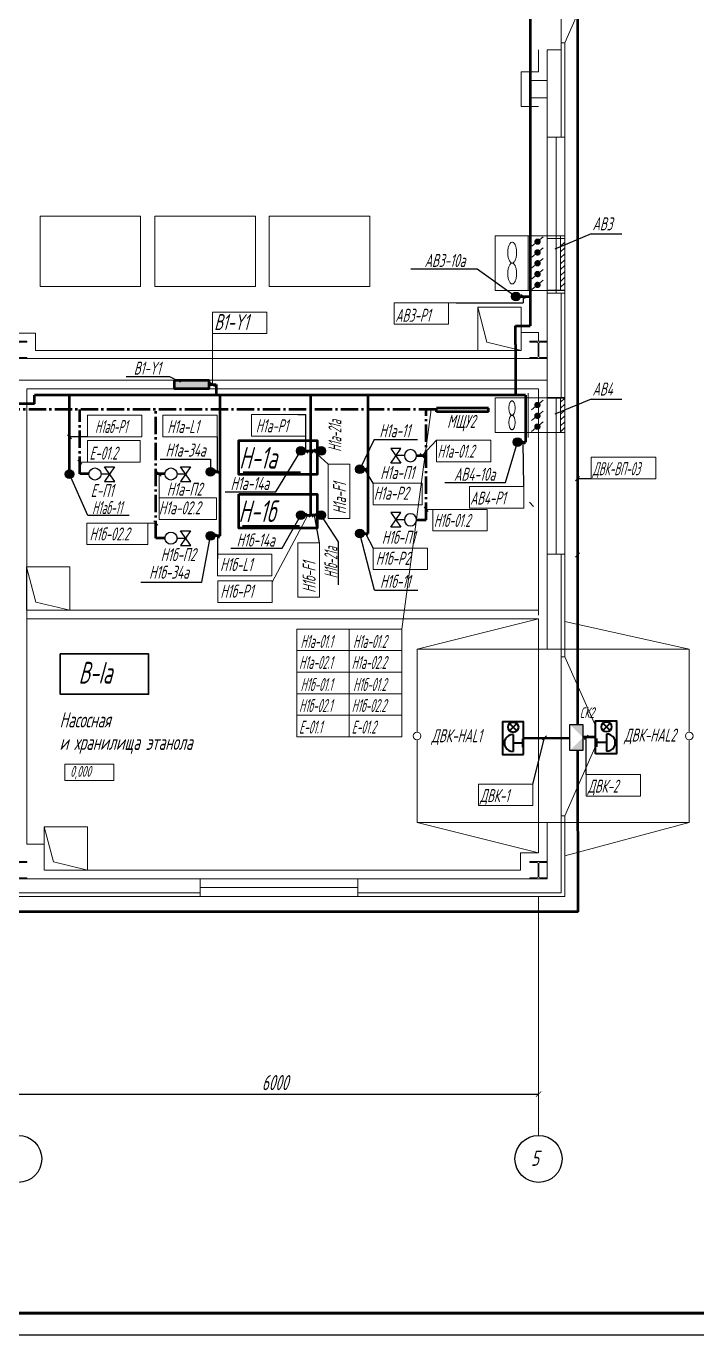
# Model space of a CAD drawing. Header units: millimetres. Extents: x -338 to 6826, y -8218 to 3153.
# Drawn here: x 2532.4 to 2687.1, y -8022.8 to -7721 of the extents above; entities that cross this region are included whole.
import ezdxf
from ezdxf.enums import TextEntityAlignment as Align

# ---------------------------------------------------------------- set-up
doc = ezdxf.new("R2010")
doc.units = ezdxf.units.MM
for name, pattern in [('ACAD_ISO02W100', [15, 12, -3]), ('ACAD_ISO04W100', [30, 24, -3, 0, -3]), ('gost6', [12, 8, -1.5, 1, -1.5])]:
    doc.linetypes.add(name, pattern=pattern)
for name, color, linetype in [('$OSIZ', 7, 'Continuous'), ('EXTERNAL FENCE', 1, 'Continuous'), ('Нов.О', 21, 'Continuous'), ('Размеры', 5, 'Continuous'), ('Текст.', 51, 'Continuous')]:
    doc.layers.add(name, color=color, linetype=linetype)
for name, color, linetype, lineweight in [('Арматура', 1, 'Continuous', 25), ('Выноска', 137, 'Continuous', 20), ('Осевая линия', 1, 'Continuous', 13), ('Первичник', 210, 'Continuous', 25), ('Пн.кабель', 4, 'Continuous', 50), ('Размерная', 4, 'Continuous', 25), ('Рамка тонкая', 5, 'Continuous', 25), ('Текст_КИП', 2, 'Continuous', 25), ('Тонкая', 5, 'Continuous', 20), ('ТОНКИЕ', 150, 'Continuous', 13), ('Щиты пульты (Вновь)', 5, 'Continuous', 50), ('Эл.кабель', 2, 'Continuous', 50)]:
    doc.layers.add(name, color=color, linetype=linetype, lineweight=lineweight)
doc.styles.add('Simplex', font='simplex.shx', dxfattribs={"width": 0.7, "oblique": 15})

# ---------------------------------------------------------------- blocks, each defined once
blk = doc.blocks.new('APF064500')
at = {"ltscale": 100}
for p, q in [((-100, 186.5), (-100, 198)), ((-100, 198), (100, 198)), ((-16.5, 186.5), (-100, 186.5)), ((-3.5, 24.5), (-3.5, 173.5)), ((3.5, 24.5), (3.5, 173.5)), ((100, 186.5), (16.5, 186.5)), ((100, 198), (100, 186.5)), ((-100, 0), (-100, 11.5)), ((-100, 11.5), (-16.5, 11.5)), ((100, 0), (-100, 0)), ((16.5, 11.5), (100, 11.5)), ((100, 11.5), (100, 0))]:
    blk.add_line(p, q, dxfattribs=at)
for centre, start, end in [((-16.5, 173.5), 0, 90), ((16.5, 173.5), 90, 180), ((-16.5, 24.5), 270, 0), ((16.5, 24.5), 180, 270)]:
    blk.add_arc(centre, 13, start, end, dxfattribs=at)
blk = doc.blocks.new('_ArchTick')
at = {"const_width": 0.15}
blk.add_lwpolyline([(-0.5, -0.5), (0.5, 0.5)], dxfattribs=at)
blk = doc.blocks.new('A$C1EE30751')
at = {"layer": 'Арматура', "linetype": 'ByBlock'}
for p, q in [((4.84, -1.65), (0, 1.68)), ((0, 1.68), (0, -1.68)), ((0, -1.68), (4.84, 1.66)), ((2.43, 2.83), (2.43, 0)), ((4.84, 1.66), (4.84, -1.65))]:
    blk.add_line(p, q, dxfattribs=at)
blk.add_circle((2.43, 4.83), 2, dxfattribs=at)

msp = doc.modelspace()

# ---------------------------------------------------------------- hatches: boundary and pattern name
at = {"ltscale": 10}
h = msp.add_hatch(color=256, dxfattribs=at)
h.paths.add_polyline_path([(2660.82, -7885.03), (2660.82, -7888.03), (2657.82, -7888.03)])
h.paths.add_polyline_path([(2660.82, -7882.03), (2660.82, -7885.03), (2657.82, -7882.03)])
at = {"layer": 'Первичник'}
h = msp.add_hatch(color=256, dxfattribs=at)
edge = h.paths.add_edge_path()
edge.add_arc((2645.38, -7783.32), 1, 0, 360)
h = msp.add_hatch(color=256, dxfattribs=at)
edge = h.paths.add_edge_path()
edge.add_arc((2645.76, -7816.88), 1, 0, 360)
h = msp.add_hatch(color=256, dxfattribs=at)
edge = h.paths.add_edge_path()
edge.add_arc((2595.74, -7818.94), 1, 0, 360)
h = msp.add_hatch(color=256, dxfattribs=at)
edge = h.paths.add_edge_path()
edge.add_arc((2600.44, -7818.94), 1, 0, 360)
h = msp.add_hatch(color=256, dxfattribs=at)
edge = h.paths.add_edge_path()
edge.add_arc((2574.94, -7823.74), 1, 0, 360)
h = msp.add_hatch(color=256, dxfattribs=at)
edge = h.paths.add_edge_path()
edge.add_arc((2609.38, -7823.17), 1, 0, 360)
h = msp.add_hatch(color=256, dxfattribs=at)
edge = h.paths.add_edge_path()
edge.add_arc((2542.41, -7824.27), 1, 0, 360)
h = msp.add_hatch(color=256, dxfattribs=at)
edge = h.paths.add_edge_path()
edge.add_arc((2595.74, -7833.74), 1, 0, 360)
h = msp.add_hatch(color=256, dxfattribs=at)
edge = h.paths.add_edge_path()
edge.add_arc((2600.44, -7833.74), 1, 0, 360)
h = msp.add_hatch(color=256, dxfattribs=at)
edge = h.paths.add_edge_path()
edge.add_arc((2574.94, -7838.54), 1, 0, 360)
h = msp.add_hatch(color=256, dxfattribs=at)
edge = h.paths.add_edge_path()
edge.add_arc((2609.38, -7837.96), 1, 0, 360)
at = {"layer": 'Размеры', "linetype": 'ByBlock', "ltscale": 0.7}
h = msp.add_hatch(color=1, dxfattribs=at)
h.dxf.hatch_style = 1
h.paths.add_polyline_path([(2570.58, -7802.61), (2566.59, -7802.61), (2566.59, -7802.73), (2570.58, -7802.73)])
h.paths.add_polyline_path([(2574.57, -7802.61), (2570.58, -7802.61), (2570.58, -7802.73), (2574.57, -7802.73)])
h.paths.add_polyline_path([(2574.57, -7802.73), (2570.58, -7802.73), (2570.58, -7804.61), (2574.57, -7804.61)])
h.paths.add_polyline_path([(2570.58, -7802.73), (2567.98, -7802.73), (2567.98, -7804.61), (2570.58, -7804.61)])
h.paths.add_polyline_path([(2567.98, -7802.75), (2566.59, -7802.75), (2566.59, -7804.61), (2567.98, -7804.61)])
at = {"layer": 'ТОНКИЕ', "linetype": 'ACAD_ISO02W100', "ltscale": 20}
h = msp.add_hatch(color=256, dxfattribs=at)
h.dxf.hatch_style = 1
h.paths.add_polyline_path([(2650.35, -7771.26, -1), (2650.35, -7770.05, -1)])
h = msp.add_hatch(color=256, dxfattribs=at)
h.dxf.hatch_style = 1
h.paths.add_polyline_path([(2650.35, -7773.76, -1), (2650.35, -7772.54, -1)])
h = msp.add_hatch(color=256, dxfattribs=at)
h.dxf.hatch_style = 1
h.paths.add_polyline_path([(2650.35, -7776.25, -1), (2650.35, -7775.04, -1)])
h = msp.add_hatch(color=256, dxfattribs=at)
h.dxf.hatch_style = 1
h.paths.add_polyline_path([(2650.35, -7778.75, -1), (2650.35, -7777.53, -1)])
h = msp.add_hatch(color=256, dxfattribs=at)
h.dxf.hatch_style = 1
h.paths.add_polyline_path([(2650.35, -7781.24, -1), (2650.35, -7780.03, -1)])
h = msp.add_hatch(color=256, dxfattribs=at)
h.dxf.hatch_style = 1
h.paths.add_polyline_path([(2650.32, -7808.95, -1), (2650.32, -7807.73, -1)])
h = msp.add_hatch(color=256, dxfattribs=at)
h.dxf.hatch_style = 1
h.paths.add_polyline_path([(2650.32, -7811.44, -1), (2650.32, -7810.23, -1)])
h = msp.add_hatch(color=256, dxfattribs=at)
h.dxf.hatch_style = 1
h.paths.add_polyline_path([(2650.32, -7813.94, -1), (2650.32, -7812.72, -1)])

# ---------------------------------------------------------------- linework, layer by layer
at = {"layer": '$OSIZ'}
for centre in [(2530.58, -7982.21), (2650.58, -7982.21)]:
    msp.add_circle(centre, 5.43, dxfattribs=at)
for p, q in [((2662.71, -7768.89), (2654.31, -7772.39)), ((2662.71, -7768.89), (2669.82, -7768.89)), ((2621.1, -7776.93), (2636.42, -7776.93)), ((2636.42, -7776.93), (2645.38, -7783.32)), ((2555.49, -7801.79), (2565.48, -7801.79)), ((2565.48, -7801.79), (2567.97, -7802.99)), ((2662.71, -7806.98), (2654.31, -7810.48)), ((2662.71, -7806.98), (2669.82, -7806.98)), ((2546.58, -7815.67), (2542.41, -7815.67)), ((2612.66, -7816.33), (2609.38, -7823.17)), ((2612.66, -7816.33), (2622.64, -7816.33)), ((2642.99, -7826.23), (2645.76, -7816.88)), ((2590, -7828.4), (2595.74, -7818.94)), ((2602.09, -7822.02), (2598.7, -7818.94)), ((2563.35, -7820.8), (2574.92, -7820.8)), ((2574.92, -7820.8), (2574.94, -7823.74)), ((2546.66, -7833.83), (2542.41, -7824.27)), ((2578.32, -7828.4), (2590, -7828.4)), ((2628.95, -7826.23), (2642.99, -7826.23)), ((2556.14, -7833.83), (2546.66, -7833.83)), ((2591.49, -7841.36), (2595.74, -7833.74)), ((2600.04, -7840.16), (2598.89, -7833.74)), ((2604.41, -7839.87), (2600.44, -7833.74)), ((2612.78, -7851.05), (2609.38, -7837.96)), ((2572.93, -7849.23), (2574.94, -7838.54)), ((2604.41, -7849.83), (2604.41, -7839.87)), ((2579.64, -7841.36), (2591.49, -7841.36)), ((2558.83, -7849.23), (2572.93, -7849.23)), ((2612.78, -7851.05), (2622.76, -7851.05))]:
    msp.add_line(p, q)
at = {"color": 3}
for p, q in [((2646.56, -7782.83), (2647.48, -7783.8)), ((2647.02, -7783.32), (2647.02, -7784.75)), ((2631.57, -7784.75), (2647.02, -7784.75)), ((2574.96, -7803.12), (2575.88, -7804.09)), ((2595.06, -7810.53), (2596.9, -7810.53)), ((2596.9, -7818.94), (2596.9, -7810.53)), ((2541.96, -7815.18), (2542.88, -7816.15)), ((2576.49, -7815.67), (2576.49, -7823.74)), ((2646.56, -7816.39), (2647.48, -7817.36)), ((2647.19, -7827.13), (2647.02, -7816.88)), ((2596.44, -7818.46), (2597.36, -7819.43)), ((2598.29, -7819.44), (2599.18, -7818.45)), ((2610.02, -7823.61), (2611.03, -7822.73)), ((2576.03, -7823.26), (2576.95, -7824.22)), ((2612.42, -7826.4), (2610.53, -7823.17)), ((2660.05, -7824.85), (2659.13, -7825.81)), ((2662.71, -7825.33), (2659.59, -7825.33)), ((2596.91, -7833.26), (2597.83, -7834.22)), ((2598.4, -7834.2), (2599.37, -7833.28)), ((2576.08, -7838.05), (2577, -7839.02)), ((2610.19, -7837.48), (2611.11, -7838.45)), ((2610.65, -7837.96), (2612.42, -7841.34)), ((2576.54, -7838.54), (2576.54, -7843.81)), ((2660.05, -7842.45), (2659.13, -7843.41)), ((2649.27, -7895.76), (2651.97, -7885.1)), ((2652.44, -7884.61), (2651.52, -7885.58)), ((2662.05, -7884.49), (2661.13, -7885.46)), ((2661.6, -7893.59), (2661.6, -7884.98))]:
    msp.add_line(p, q, dxfattribs=at)
at = {"lineweight": 40, "ltscale": 0.2}
for p, q in [((2643.92, -7881.82), (2645.58, -7883.49)), ((2645.58, -7881.82), (2643.92, -7883.49)), ((2667.08, -7883.39), (2665.41, -7881.73)), ((2667.08, -7881.73), (2665.41, -7883.39)), ((2644.75, -7884.32), (2644.75, -7888.25)), ((2644.75, -7886.28), (2646.95, -7886.28)), ((2646.95, -7887.24), (2646.95, -7885.32)), ((2664.05, -7887.15), (2664.05, -7885.23)), ((2666.25, -7886.19), (2664.05, -7886.19)), ((2666.25, -7884.23), (2666.25, -7888.15))]:
    msp.add_line(p, q, dxfattribs=at)
at = {"lineweight": 60}
msp.add_line((2872.94, -8017.78), (2056.94, -8017.78), dxfattribs=at)
at = {"lineweight": 35}
msp.add_lwpolyline([(2540.27, -7865.73), (2560.66, -7865.73), (2560.66, -7875.05), (2540.27, -7875.05)], close=True, dxfattribs=at)
at = {"lineweight": 40, "ltscale": 0.2}
for points in [[(2647.15, -7888.97), (2647.15, -7881.38), (2642.29, -7881.38), (2642.29, -7888.97)], [(2663.72, -7888.77), (2663.72, -7881.18), (2668.58, -7881.18), (2668.58, -7888.77)]]:
    msp.add_lwpolyline(points, close=True, dxfattribs=at)
at = {"ltscale": 10}
msp.add_lwpolyline([(2657.83, -7888.04), (2657.83, -7882.04), (2660.83, -7882.04), (2660.83, -7888.04)], close=True, dxfattribs=at)
at = {"lineweight": 40, "ltscale": 0.2}
for centre in [(2644.75, -7882.65), (2666.25, -7882.56)]:
    msp.add_circle(centre, 1.18, dxfattribs=at)
for centre, start, end in [((2644.66, -7886.28), 87.3936, 272.6064), ((2666.33, -7886.19), 267.3936, 92.6064)]:
    msp.add_arc(centre, 1.96, start, end, dxfattribs=at)
at = {"layer": 'EXTERNAL FENCE', "lineweight": 50}
msp.add_lwpolyline([(2581.49, -7822.45), (2581.49, -7816.53), (2599.49, -7816.53), (2599.49, -7824.33), (2592.26, -7824.33)], dxfattribs=at)
for points in [[(2581.49, -7816.53), (2599.49, -7816.53), (2599.49, -7824.33), (2581.49, -7824.33)], [(2581.49, -7828.92), (2599.49, -7828.92), (2599.49, -7836.72), (2581.49, -7836.72)]]:
    msp.add_lwpolyline(points, close=True, dxfattribs=at)
at = {"layer": 'Выноска', "color": 3}
for p, q in [((2617.26, -7784.75), (2631.57, -7784.75)), ((2617.26, -7789.72), (2617.26, -7784.75)), ((2629.78, -7784.75), (2629.78, -7789.72)), ((2575.42, -7786.9), (2587.94, -7786.9)), ((2575.42, -7791.87), (2575.42, -7786.9)), ((2587.94, -7786.9), (2587.94, -7791.87)), ((2629.78, -7789.72), (2617.26, -7789.72)), ((2587.94, -7791.87), (2575.42, -7791.87)), ((2575.42, -7803.61), (2575.42, -7791.87)), ((2546.58, -7810.7), (2559.1, -7810.7)), ((2546.58, -7815.67), (2546.58, -7810.7)), ((2559.1, -7810.7), (2559.1, -7815.67)), ((2563.97, -7810.7), (2576.49, -7810.7)), ((2563.97, -7815.67), (2563.97, -7810.7)), ((2576.49, -7810.7), (2576.49, -7815.67)), ((2584.38, -7810.53), (2596.9, -7810.53)), ((2584.38, -7815.5), (2584.38, -7810.53)), ((2596.9, -7810.53), (2596.9, -7812.89)), ((2596.9, -7810.53), (2596.9, -7815.5)), ((2559.1, -7815.67), (2546.58, -7815.67)), ((2576.49, -7815.67), (2563.97, -7815.67)), ((2596.9, -7815.5), (2584.38, -7815.5)), ((2602.09, -7834.54), (2602.09, -7822.02)), ((2602.09, -7822.02), (2607.06, -7822.02)), ((2607.06, -7822.02), (2607.06, -7834.54)), ((2662.71, -7820.36), (2677.65, -7820.36)), ((2662.71, -7825.33), (2662.71, -7820.36)), ((2677.65, -7820.36), (2677.65, -7825.33)), ((2677.65, -7825.33), (2662.71, -7825.33)), ((2662.71, -7825.33), (2677.65, -7825.33)), ((2612.42, -7826.4), (2612.42, -7831.37)), ((2612.42, -7826.4), (2623.74, -7826.4)), ((2623.74, -7826.4), (2623.74, -7831.37)), ((2634.67, -7827.13), (2647.19, -7827.13)), ((2634.67, -7832.1), (2634.67, -7827.13)), ((2647.19, -7827.13), (2647.19, -7832.1)), ((2623.74, -7831.37), (2612.42, -7831.37)), ((2597.37, -7833.74), (2589.11, -7849.16)), ((2607.06, -7834.54), (2602.09, -7834.54)), ((2647.19, -7832.1), (2634.67, -7832.1)), ((2595.07, -7852.68), (2595.07, -7840.16)), ((2595.07, -7840.16), (2600.04, -7840.16)), ((2600.04, -7840.16), (2600.04, -7852.68)), ((2576.54, -7842.76), (2589.06, -7842.76)), ((2576.54, -7847.73), (2576.54, -7842.76)), ((2576.54, -7847.17), (2576.54, -7843.81)), ((2589.06, -7842.76), (2589.06, -7847.73)), ((2612.42, -7841.34), (2612.42, -7846.31)), ((2612.42, -7841.34), (2624.95, -7841.34)), ((2624.95, -7841.34), (2624.95, -7846.31)), ((2624.95, -7846.31), (2612.42, -7846.31)), ((2589.06, -7847.73), (2576.54, -7847.73)), ((2576.59, -7848.91), (2589.11, -7848.91)), ((2576.59, -7853.88), (2576.59, -7848.91)), ((2589.11, -7848.91), (2589.11, -7853.88)), ((2600.04, -7852.68), (2595.07, -7852.68)), ((2589.11, -7853.88), (2576.59, -7853.88)), ((2661.6, -7893.59), (2674.12, -7893.59)), ((2661.6, -7898.56), (2661.6, -7893.59)), ((2674.12, -7893.59), (2674.12, -7898.56)), ((2636.74, -7895.76), (2649.27, -7895.76)), ((2636.74, -7900.73), (2636.74, -7895.76)), ((2649.27, -7895.76), (2649.27, -7900.73)), ((2636.74, -7900.73), (2649.27, -7900.73)), ((2661.6, -7898.56), (2674.12, -7898.56))]:
    msp.add_line(p, q, dxfattribs=at)
at = {"layer": 'Выноска', "color": 4}
for p, q in [((2619.06, -7860.01), (2625.84, -7809.35)), ((2546.59, -7816.55), (2558.71, -7816.55)), ((2546.59, -7816.55), (2546.59, -7821.52)), ((2558.71, -7816.55), (2558.71, -7821.52)), ((2627.04, -7816.44), (2623.77, -7820.02)), ((2627.04, -7816.44), (2639.56, -7816.44)), ((2627.04, -7821.41), (2627.04, -7816.44)), ((2639.56, -7821.41), (2639.56, -7816.44)), ((2623.31, -7819.54), (2624.23, -7820.5)), ((2544.35, -7821.04), (2545.28, -7822)), ((2544.81, -7821.52), (2546.59, -7821.52)), ((2558.71, -7821.52), (2546.59, -7821.52)), ((2627.04, -7821.41), (2639.56, -7821.41)), ((2627.04, -7821.41), (2639.56, -7821.41)), ((2562.65, -7823.76), (2563.57, -7824.73)), ((2563.11, -7830.21), (2563.11, -7824.24)), ((2563.11, -7829.77), (2576.31, -7829.77)), ((2563.11, -7829.77), (2563.11, -7834.75)), ((2576.31, -7829.77), (2576.31, -7834.75)), ((2624.17, -7831.91), (2625.09, -7832.88)), ((2648.53, -7830.75), (2649.45, -7831.72)), ((2576.31, -7834.75), (2563.11, -7834.75)), ((2626.21, -7832.4), (2624.63, -7832.4)), ((2626.21, -7832.4), (2638.73, -7832.4)), ((2626.21, -7837.37), (2626.21, -7832.4)), ((2638.73, -7837.37), (2638.73, -7832.4)), ((2546.39, -7835.57), (2560.46, -7835.57)), ((2546.39, -7835.57), (2546.39, -7840.54)), ((2560.46, -7835.57), (2560.46, -7840.54)), ((2560.46, -7835.57), (2562.35, -7835.57)), ((2561.89, -7835.08), (2562.81, -7836.05)), ((2626.21, -7837.37), (2638.73, -7837.37)), ((2626.21, -7837.37), (2638.73, -7837.37)), ((2560.46, -7840.54), (2546.39, -7840.54)), ((2594.81, -7860.01), (2606.94, -7860.01)), ((2594.81, -7860.01), (2594.81, -7864.98)), ((2606.94, -7860.01), (2619.06, -7860.01)), ((2606.94, -7860.01), (2606.94, -7864.98)), ((2606.94, -7860.01), (2606.94, -7864.98)), ((2619.06, -7860.01), (2619.06, -7864.98)), ((2594.81, -7864.98), (2606.94, -7864.98)), ((2606.94, -7864.98), (2594.81, -7864.98)), ((2594.81, -7864.98), (2594.81, -7869.95)), ((2606.94, -7864.98), (2619.06, -7864.98)), ((2606.94, -7864.98), (2606.94, -7869.95)), ((2619.06, -7864.98), (2606.94, -7864.98)), ((2606.94, -7864.98), (2606.94, -7869.95)), ((2619.06, -7864.98), (2619.06, -7869.95)), ((2606.94, -7869.95), (2594.81, -7869.95)), ((2594.81, -7869.95), (2606.94, -7869.95)), ((2594.81, -7869.95), (2594.81, -7874.92)), ((2619.06, -7869.95), (2606.94, -7869.95)), ((2606.94, -7869.95), (2619.06, -7869.95)), ((2606.94, -7869.95), (2606.94, -7874.92)), ((2606.94, -7869.95), (2606.94, -7874.92)), ((2619.06, -7869.95), (2619.06, -7874.92)), ((2594.81, -7874.92), (2606.94, -7874.92)), ((2606.94, -7874.92), (2594.81, -7874.92)), ((2594.81, -7874.92), (2594.81, -7879.89)), ((2606.94, -7874.92), (2619.06, -7874.92)), ((2606.94, -7874.92), (2606.94, -7879.89)), ((2619.06, -7874.92), (2606.94, -7874.92)), ((2606.94, -7874.92), (2606.94, -7879.89)), ((2619.06, -7874.92), (2619.06, -7879.89)), ((2606.94, -7879.89), (2594.81, -7879.89)), ((2594.81, -7879.89), (2594.81, -7884.86)), ((2619.06, -7879.89), (2606.94, -7879.89)), ((2606.94, -7879.89), (2606.94, -7884.86)), ((2606.94, -7879.89), (2606.94, -7884.86)), ((2619.06, -7879.89), (2619.06, -7884.86)), ((2606.94, -7884.86), (2594.81, -7884.86)), ((2619.06, -7884.86), (2606.94, -7884.86))]:
    msp.add_line(p, q, dxfattribs=at)
at = {"layer": 'Нов.О', "lineweight": 35, "extrusion": (0, 0, -1)}
for p, q in [((2582.45, -7823.82), (2595.65, -7823.82)), ((2582.29, -7836.2), (2595.49, -7836.2))]:
    msp.add_line(p, q, dxfattribs=at)
at = {"layer": 'Осевая линия', "linetype": 'ACAD_ISO04W100', "ltscale": 100}
msp.add_line((2650.58, -7921.69), (2650.58, -7976.78), dxfattribs=at)
at = {"layer": 'Первичник'}
for centre in [(2645.38, -7783.32), (2645.76, -7816.88), (2595.74, -7818.94), (2600.44, -7818.94), (2574.94, -7823.74), (2609.38, -7823.17), (2542.41, -7824.27), (2595.74, -7833.74), (2600.44, -7833.74), (2574.94, -7838.54), (2609.38, -7837.96)]:
    msp.add_circle(centre, 1, dxfattribs=at)
at = {"layer": 'Пн.кабель', "linetype": 'gost6', "ltscale": 0.5}
for p, q in [((2626.99, -7809.35), (2384.54, -7809.35)), ((2544.81, -7824.24), (2544.81, -7809.35)), ((2562.35, -7839.04), (2562.35, -7809.35)), ((2624.63, -7834.82), (2624.63, -7809.35)), ((2622.45, -7820.02), (2624.63, -7820.02)), ((2546.88, -7824.24), (2544.81, -7824.24)), ((2564.41, -7824.24), (2562.35, -7824.24)), ((2622.45, -7834.82), (2624.63, -7834.82)), ((2564.41, -7839.04), (2562.35, -7839.04))]:
    msp.add_line(p, q, dxfattribs=at)
at = {"layer": 'Размерная'}
msp.add_line((2170.58, -7967.26), (2650.58, -7967.26), dxfattribs=at)
at = {"layer": 'Размеры', "color": 1, "linetype": 'ByBlock', "lineweight": 50, "ltscale": 0.7}
msp.add_lwpolyline([(2566.59, -7802.61), (2574.57, -7802.61), (2574.57, -7804.61), (2566.59, -7804.61)], close=True, dxfattribs=at)
at = {"layer": 'Рамка тонкая'}
msp.add_line((2036.94, -8022.78), (2877.94, -8022.78), dxfattribs=at)
at = {"layer": 'Тонкая', "ltscale": 100}
for p, q in [((2655.77, -7746.54), (2655.77, -7724.78)), ((2656.65, -7724.78), (2655.77, -7724.78)), ((2656.65, -7726.54), (2656.65, -7724.78)), ((2652.57, -7726.44), (2652.57, -7746.54)), ((2656.65, -7746.54), (2656.65, -7726.44)), ((2656.65, -7769.94), (2652.57, -7769.94)), ((2652.57, -7782.54), (2652.57, -7806.7)), ((2656.65, -7782.54), (2652.57, -7782.54)), ((2655.77, -7806.7), (2655.77, -7782.54)), ((2656.65, -7806.7), (2656.65, -7782.54)), ((2652.57, -7797.61), (2390.57, -7797.61)), ((2408.56, -7802.61), (2652.56, -7802.61)), ((2652.57, -7842.7), (2652.57, -7864.66)), ((2652.57, -7842.7), (2656.65, -7842.7)), ((2655.77, -7866.42), (2655.77, -7842.7)), ((2656.65, -7864.66), (2656.65, -7842.7)), ((2656.65, -7864.66), (2656.65, -7866.42)), ((2656.65, -7866.42), (2655.77, -7866.42)), ((2655.77, -7920.81), (2655.77, -7903.11)), ((2656.65, -7903.11), (2655.77, -7903.11)), ((2656.65, -7904.88), (2656.65, -7903.11)), ((2652.57, -7904.66), (2652.57, -7917.61)), ((2656.65, -7921.69), (2656.65, -7904.66)), ((2572.58, -7917.61), (2488.58, -7917.61)), ((2572.58, -7917.61), (2572.58, -7921.69)), ((2652.57, -7917.61), (2608.93, -7917.61)), ((2608.93, -7921.69), (2608.93, -7917.61)), ((2488.58, -7921.69), (2572.58, -7921.69)), ((2517.45, -7920.81), (2572.58, -7920.81)), ((2608.93, -7920.81), (2655.77, -7920.81)), ((2608.93, -7921.69), (2656.65, -7921.69))]:
    msp.add_line(p, q, dxfattribs=at)
at = {"layer": 'Тонкая', "ltscale": 10}
for p, q in [((2652.57, -7726.44), (2655.77, -7726.44)), ((2652.57, -7733.51), (2648.57, -7733.51)), ((2648.57, -7733.51), (2648.57, -7737.51)), ((2652.57, -7737.51), (2652.57, -7733.51)), ((2648.57, -7737.51), (2652.57, -7737.51)), ((2652.57, -7864.66), (2655.77, -7864.66)), ((2652.57, -7904.66), (2655.77, -7904.66))]:
    msp.add_line(p, q, dxfattribs=at)
at = {"layer": 'ТОНКИЕ', "ltscale": 10}
for p, q in [((2655.77, -7724.78), (2655.77, -7688.09)), ((2650.56, -7731.51), (2646.56, -7731.51)), ((2646.56, -7731.51), (2646.56, -7737.51)), ((2646.56, -7737.51), (2646.56, -7739.51)), ((2646.56, -7739.51), (2650.56, -7739.51)), ((2652.57, -7782.54), (2652.57, -7746.54)), ((2656.65, -7746.54), (2652.57, -7746.54)), ((2656.65, -7782.54), (2656.65, -7746.54)), ((2656.65, -7746.54), (2656.65, -7782.54)), ((2652.57, -7842.7), (2652.57, -7806.7)), ((2656.65, -7842.7), (2656.65, -7806.7)), ((2622.57, -7864.66), (2650.57, -7857.67)), ((2685.34, -7864.66), (2656.65, -7858.25)), ((2655.77, -7866.42), (2655.77, -7903.11)), ((2622.57, -7904.66), (2650.57, -7911.65)), ((2685.34, -7904.66), (2656.65, -7912.34)), ((2572.58, -7917.61), (2608.93, -7917.61)), ((2572.58, -7921.69), (2608.93, -7921.69))]:
    msp.add_line(p, q, dxfattribs=at)
at = {"layer": 'ТОНКИЕ', "ltscale": 100}
for p, q in [((2656.65, -7724.78), (2663.78, -7708.52)), ((2650.58, -7726.44), (2650.58, -7731.51)), ((2654.61, -7746.54), (2654.61, -7782.54)), ((2646.58, -7795.77), (2534.58, -7795.77)), ((2532.57, -7909.65), (2532.58, -7804.61)), ((2532.58, -7804.61), (2650.58, -7804.61)), ((2650.57, -7855.67), (2650.58, -7804.61)), ((2654.61, -7806.7), (2654.61, -7842.7)), ((2532.57, -7855.67), (2650.57, -7855.67)), ((2650.58, -7855.81), (2650.58, -7856.81)), ((2532.57, -7857.67), (2650.57, -7857.67)), ((2650.57, -7857.67), (2650.57, -7911.65)), ((2652.57, -7864.66), (2622.57, -7864.66)), ((2622.57, -7864.66), (2622.57, -7883.76)), ((2650.57, -7884.66), (2650.57, -7864.66)), ((2656.65, -7864.66), (2652.57, -7864.66)), ((2656.65, -7864.66), (2685.34, -7864.66)), ((2685.34, -7864.66), (2685.34, -7883.76)), ((2656.65, -7866.42), (2663.78, -7882.46)), ((2622.57, -7885.55), (2622.57, -7904.66)), ((2650.58, -7904.66), (2650.57, -7884.66)), ((2685.34, -7885.55), (2685.34, -7904.66)), ((2656.65, -7903.11), (2663.78, -7886.86)), ((2622.57, -7904.66), (2654.61, -7904.66)), ((2656.65, -7904.66), (2652.57, -7904.66)), ((2685.34, -7904.66), (2656.65, -7904.66)), ((2532.59, -7909.65), (2536.59, -7909.65)), ((2536.59, -7909.65), (2536.59, -7915.61)), ((2650.57, -7911.65), (2646.45, -7911.65)), ((2646.45, -7911.65), (2646.45, -7915.61)), ((2646.45, -7915.61), (2536.66, -7915.61)), ((2572.58, -7919.65), (2608.93, -7919.65))]:
    msp.add_line(p, q, dxfattribs=at)
at = {"layer": 'ТОНКИЕ', "linetype": 'ACAD_ISO02W100', "ltscale": 20}
for p, q in [((2535.61, -7764.79), (2558.81, -7764.79)), ((2535.61, -7780.99), (2535.61, -7764.79)), ((2558.81, -7764.79), (2558.81, -7780.99)), ((2562.11, -7764.79), (2585.31, -7764.79)), ((2562.11, -7780.99), (2562.11, -7764.79)), ((2585.31, -7764.79), (2585.31, -7780.99)), ((2588.45, -7764.79), (2611.65, -7764.79)), ((2588.45, -7780.99), (2588.45, -7764.79)), ((2611.65, -7764.79), (2611.65, -7780.99)), ((2640.58, -7781.93), (2640.58, -7769.33)), ((2640.58, -7769.33), (2648.18, -7769.33)), ((2648.18, -7769.33), (2648.18, -7781.93)), ((2652.58, -7769.33), (2648.18, -7769.33)), ((2651.68, -7769.57), (2649.01, -7771.74)), ((2652.58, -7781.93), (2652.58, -7769.33)), ((2652.58, -7769.33), (2652.58, -7781.93)), ((2652.58, -7769.33), (2656.66, -7769.33)), ((2655.66, -7781.93), (2655.66, -7769.33)), ((2655.66, -7771.69), (2656.66, -7770.75)), ((2651.68, -7772.07), (2649.01, -7774.24)), ((2651.68, -7774.56), (2649.01, -7776.73)), ((2655.66, -7773.05), (2656.66, -7772.11)), ((2655.66, -7774.4), (2656.66, -7773.46)), ((2651.68, -7777.05), (2649.01, -7779.22)), ((2655.66, -7775.76), (2656.66, -7774.82)), ((2655.66, -7777.12), (2656.66, -7776.17)), ((2655.66, -7778.47), (2656.66, -7777.53)), ((2651.68, -7779.55), (2649.01, -7781.72)), ((2655.66, -7779.83), (2656.66, -7778.88)), ((2655.66, -7781.18), (2656.66, -7780.24)), ((2558.81, -7780.99), (2535.61, -7780.99)), ((2585.31, -7780.99), (2562.11, -7780.99)), ((2611.65, -7780.99), (2588.45, -7780.99)), ((2648.18, -7781.93), (2640.58, -7781.93)), ((2648.18, -7781.93), (2652.58, -7781.93)), ((2652.58, -7781.89), (2656.66, -7781.89)), ((2652.58, -7781.93), (2656.66, -7781.93)), ((2636.58, -7785.77), (2646.58, -7785.77)), ((2638.68, -7793.88), (2636.58, -7785.77)), ((2646.58, -7785.77), (2646.58, -7795.77)), ((2646.58, -7795.77), (2638.68, -7793.88)), ((2640.56, -7814.71), (2640.56, -7806.71)), ((2640.56, -7806.71), (2648.16, -7806.71)), ((2648.16, -7805.63), (2648.16, -7815.82)), ((2652.56, -7806.71), (2648.16, -7806.71)), ((2651.66, -7807.25), (2648.99, -7809.42)), ((2656.64, -7806.71), (2652.56, -7806.71)), ((2652.56, -7814.71), (2652.56, -7806.71)), ((2652.56, -7806.71), (2652.56, -7814.71)), ((2652.56, -7806.71), (2656.64, -7806.71)), ((2656.64, -7806.78), (2652.56, -7806.78)), ((2656.65, -7806.64), (2652.57, -7806.64)), ((2656.65, -7806.7), (2652.57, -7806.7)), ((2652.58, -7806.7), (2656.66, -7806.7)), ((2655.64, -7814.71), (2655.64, -7806.71)), ((2655.64, -7807.72), (2656.64, -7806.78)), ((2656.64, -7815.94), (2656.64, -7805.65)), ((2651.66, -7809.75), (2648.99, -7811.92)), ((2655.64, -7809.08), (2656.64, -7808.14)), ((2655.64, -7810.43), (2656.64, -7809.49)), ((2655.64, -7811.79), (2656.64, -7810.85)), ((2651.66, -7812.24), (2648.99, -7814.41)), ((2655.64, -7813.15), (2656.64, -7812.2)), ((2655.64, -7814.5), (2656.64, -7813.56)), ((2648.16, -7814.71), (2640.56, -7814.71)), ((2648.16, -7814.71), (2652.56, -7814.71)), ((2652.56, -7814.71), (2656.64, -7814.71)), ((2532.5, -7845.67), (2542.5, -7845.67)), ((2534.61, -7853.78), (2532.5, -7845.67)), ((2542.5, -7845.67), (2542.5, -7855.67)), ((2542.5, -7855.67), (2534.61, -7853.78)), ((2536.59, -7905.61), (2546.59, -7905.61)), ((2538.69, -7913.72), (2536.59, -7905.61)), ((2546.59, -7905.61), (2546.59, -7915.61)), ((2546.59, -7915.61), (2538.69, -7913.72))]:
    msp.add_line(p, q, dxfattribs=at)
at = {"layer": 'ТОНКИЕ', "linetype": 'ACAD_ISO02W100', "ltscale": 100}
for p, q in [((2636.58, -7795.77), (2636.58, -7785.77)), ((2534.58, -7791.77), (2528.58, -7791.77)), ((2534.58, -7795.77), (2534.58, -7791.77)), ((2650.58, -7791.65), (2646.58, -7791.65)), ((2646.58, -7791.65), (2646.58, -7795.77)), ((2650.58, -7793.65), (2650.58, -7791.65)), ((2532.5, -7855.67), (2532.5, -7845.67)), ((2536.59, -7915.61), (2536.59, -7905.61))]:
    msp.add_line(p, q, dxfattribs=at)
at = {"layer": 'ТОНКИЕ', "ltscale": 10}
msp.add_lwpolyline([(2541.31, -7894.91), (2552.66, -7894.91), (2552.66, -7891.15), (2541.31, -7891.15)], close=True, dxfattribs=at)
at = {"layer": 'ТОНКИЕ', "linetype": 'ACAD_ISO02W100', "ltscale": 20}
for centre in [(2650.35, -7770.66), (2650.35, -7773.15), (2650.35, -7775.65), (2650.35, -7778.14), (2650.35, -7780.63), (2650.32, -7808.34), (2650.32, -7810.83), (2650.32, -7813.33)]:
    msp.add_circle(centre, 0.607, dxfattribs=at)
at = {"layer": 'ТОНКИЕ', "ltscale": 100}
for centre in [(2622.57, -7884.66), (2685.34, -7884.66)]:
    msp.add_circle(centre, 0.895, dxfattribs=at)
at = {"layer": 'ТОНКИЕ', "linetype": 'ACAD_ISO02W100', "ltscale": 20, "extrusion": (0, 0, -1)}
for centre, major_axis in [((2644.5, -7773.19), (0, 2.41)), ((2644.5, -7778.02), (0, 2.41)), ((2644.46, -7809.03), (0, 1.67)), ((2644.46, -7812.37), (0, 1.67))]:
    msp.add_ellipse(centre, major_axis=major_axis, ratio=0.426384, dxfattribs=at)
at = {"layer": 'Щиты пульты (Вновь)'}
for p, q in [((2627.04, -7809.91), (2627.04, -7809.06)), ((2639.07, -7809.09), (2627.07, -7809.07)), ((2639.07, -7809.94), (2627.07, -7809.92)), ((2639.07, -7809.94), (2639.07, -7809.09))]:
    msp.add_line(p, q, dxfattribs=at)
at = {"layer": 'Эл.кабель'}
for p, q in [((2648.66, -7616.51), (2648.66, -7790.11)), ((2659.59, -7709.92), (2659.59, -7835.82)), ((2645.38, -7783.32), (2648.66, -7783.32)), ((2645.26, -7794.36), (2645.26, -7790.11)), ((2645.26, -7790.11), (2648.66, -7790.11)), ((2645.26, -7794.36), (2645.29, -7806.08)), ((2574.57, -7803.61), (2576.26, -7803.61)), ((2576.26, -7803.61), (2576.26, -7806.08)), ((2534.36, -7808.08), (2534.36, -7806.08)), ((2647.6, -7806.08), (2534.36, -7806.08)), ((2542.41, -7824.28), (2542.41, -7806.08)), ((2577.19, -7838.54), (2577.19, -7806.08)), ((2598.09, -7833.74), (2598.09, -7806.08)), ((2611.26, -7837.96), (2611.26, -7806.08)), ((2647.6, -7806.08), (2647.6, -7816.88)), ((2534.36, -7808.08), (2384.14, -7808.08)), ((2645.76, -7816.88), (2647.6, -7816.88)), ((2595.74, -7818.94), (2598.09, -7818.94)), ((2600.44, -7818.94), (2598.09, -7818.94)), ((2574.94, -7823.74), (2577.19, -7823.74)), ((2609.38, -7823.17), (2611.26, -7823.17)), ((2595.74, -7833.74), (2598.09, -7833.74)), ((2600.44, -7833.74), (2598.09, -7833.74)), ((2609.38, -7837.96), (2611.26, -7837.96)), ((2659.59, -7835.82), (2659.59, -7882.04)), ((2577.19, -7838.54), (2574.94, -7838.54)), ((2647.28, -7885.07), (2657.85, -7885.14)), ((2663.72, -7884.98), (2660.83, -7884.98)), ((2659.73, -7925.24), (2659.66, -7888.04)), ((2659.73, -7925.24), (2406.17, -7925.2))]:
    msp.add_line(p, q, dxfattribs=at)

# ---------------------------------------------------------------- block references
at = {"color": 6, "yscale": 0.7, "zscale": 0.7}
for p, xscale, rotation in [((2617.67, -7821.72), -0.7, 270), ((2551.66, -7825.95), 0.7, 90), ((2569.19, -7825.95), 0.7, 90), ((2617.67, -7836.52), -0.7, 270), ((2569.19, -7840.74), 0.7, 90)]:
    msp.add_blockref('A$C1EE30751', p, dxfattribs=dict(at, xscale=xscale, rotation=rotation))
at = {"xscale": 1.25, "yscale": 1.25, "zscale": 1.25, "rotation": 180}
msp.add_blockref('_ArchTick', (2650.58, -7967.26), dxfattribs=at)
at = {"layer": 'Тонкая', "ltscale": 100, "xscale": 0.02, "yscale": 0.02, "zscale": 0.02}
for p in [(2530.57, -7797.61), (2650.57, -7797.61), (2530.57, -7917.61), (2650.57, -7917.61)]:
    msp.add_blockref('APF064500', p, dxfattribs=at)

# ---------------------------------------------------------------- texts
at = {"style": 'Simplex', "oblique": 15, "width": 0.5}
for s, p in [('Н1аб-P1', (2552, -7813.3)), ('Н1аб-11', (2551.08, -7831.99))]:
    msp.add_text(s, height=3, dxfattribs=at).set_placement(p, align=Align.MIDDLE)
at = {"lineweight": -3, "style": 'Simplex', "oblique": 15, "width": 0.7, "flags": 4}
msp.add_attdef('5', text='А', height=3.5, dxfattribs=at).set_placement((2649.75, -7983.81), align=Align.CENTER)
at = {"layer": 'Нов.О', "lineweight": 35, "style": 'Simplex', "oblique": 15, "width": 0.6}
for s, p in [('Н-1а ', (2581.53, -7823.01)), ('Н-1б ', (2581.37, -7835.33))]:
    msp.add_text(s, height=5, dxfattribs=at).set_placement(p)
at = {"layer": 'Текст.', "style": 'Simplex', "oblique": 15}
for s, height, width, p in [('АВ3', 3, 0.6, (2663.02, -7768.06)), ('АВ3-Р1', 3, 0.58, (2617.56, -7789.15)), ('В1-Y1', 3.7, 0.6, (2575.77, -7791.07)), ('АВ4', 3, 0.6, (2663.02, -7806.15)), ('МЩУ2', 3, 0.6, (2629.5, -7813.61)), ('Н1а-L1', 3, 0.58, (2564.98, -7814.82)), ('Н1а-P1', 3, 0.58, (2585.38, -7814.64)), ('Е-01.2', 3, 0.58, (2547, -7820.93)), ('Н1а-01.2', 3, 0.55, (2627.26, -7820.49)), ('ДВК-ВП-03', 3, 0.5, (2663.06, -7824.53)), ('Н1а-P2', 3, 0.6, (2612.57, -7830.18)), ('АВ4-Р1', 3, 0.58, (2634.8, -7831.3)), ('Н1а-02.2', 3, 0.6, (2563, -7833.55)), ('Н1б-01.2', 3, 0.55, (2626.43, -7836.45)), ('Н1б-02.2', 3, 0.58, (2547.02, -7839.58)), ('Н1б-L1', 3, 0.6, (2577.14, -7846.63)), ('Н1б-P2', 3, 0.6, (2613.03, -7845.2)), ('Н1б-P1', 3, 0.6, (2577.19, -7852.78)), ('Н1а-01.1', 3, 0.5, (2595.68, -7864.36)), ('Н1а-01.2', 3, 0.5, (2607.8, -7864.36)), ('В-Iа', 5, 0.58, (2544.5, -7872.57)), ('Н1а-02.1', 3, 0.5, (2595.34, -7869.21)), ('Н1а-02.2', 3, 0.5, (2607.47, -7869.21)), ('Н1б-01.1', 3, 0.5, (2595.68, -7874.3)), ('Н1б-01.2', 3, 0.5, (2607.8, -7874.3)), ('Н1б-02.1', 3, 0.5, (2595.34, -7879.15)), ('Н1б-02.2', 3, 0.5, (2607.47, -7879.15)), ('Е-01.1', 3, 0.5, (2595.34, -7884.12)), ('Е-01.2', 3, 0.5, (2607.47, -7884.12)), ('ДВК-HAL2', 3, 0.6, (2670.35, -7885.97)), ('ДВК-2', 3, 0.58, (2661.94, -7897.75)), ('ДВК-1', 3, 0.58, (2637.09, -7899.93))]:
    msp.add_text(s, height=height, dxfattribs=dict(at, width=width)).set_placement(p)
for s, height, width, p in [('АВ3-10а', 3, 0.6, (2629, -7775)), ('В1-Y1', 3, 0.58, (2560.33, -7799.83)), ('Н1а-11', 3, 0.6, (2617.41, -7814.27)), ('Н1а-34а', 3, 0.6, (2569.17, -7818.73)), ('Н1а-П1', 3, 0.6, (2617.98, -7823.91)), ('АВ4-10а', 3, 0.6, (2635.83, -7824.31)), ('Н1а-14а', 3, 0.6, (2583.99, -7826.42)), ('Е-П1', 3, 0.6, (2549.92, -7828.04)), ('Н1а-П2', 3, 0.6, (2568.92, -7827.74)), ('Н1б-14а', 3, 0.6, (2585.34, -7839.48)), ('Н1б-П1', 3, 0.6, (2618.29, -7838.84)), ('Н1б-П2', 3, 0.6, (2567.45, -7842.84)), ('Н1б-34а', 3, 0.6, (2565.34, -7846.89)), ('Н1б-11', 3, 0.6, (2617.52, -7849)), ('СК2', 2.5, 0.6, (2661.74, -7879.31))]:
    msp.add_text(s, height=height, dxfattribs=dict(at, width=width)).set_placement(p, align=Align.MIDDLE)
for s, rotation, width, p in [('Н1а-F1', 90, 0.58, (2606.2, -7833.53)), ('Н1б-F1', 90, 0.58, (2599.18, -7851.67)), ('ДВК-HAL1', 360, 0.6, (2625.9, -7886.12))]:
    msp.add_text(s, height=3, rotation=rotation, dxfattribs=dict(at, width=width)).set_placement(p)
at = {"layer": 'Текст_КИП', "style": 'Simplex', "oblique": 15, "width": 0.5}
for s, p in [('Н1а-21а', (2605.13, -7815.48)), ('Н1б-21а', (2604.19, -7844.7))]:
    msp.add_text(s, height=3, rotation=90, dxfattribs=at).set_placement(p, align=Align.CENTER)
at = {"layer": 'Текст_КИП', "style": 'Simplex', "oblique": 15, "width": 0.6}
msp.add_text('6000', height=3.5, dxfattribs=at).set_placement((2586.77, -7966.36))
at = {"layer": 'ТОНКИЕ', "style": 'Simplex', "oblique": 15, "width": 0.6}
for s, height, p in [('Насосная ', 3.5, (2540.13, -7882.7)), ('и хранилища этанола', 3.5, (2540.13, -7887.87)), ('0,000', 2.5, (2542.55, -7894.09))]:
    msp.add_text(s, height=height, dxfattribs=at).set_placement(p)

doc.saveas('drawing.dxf')
